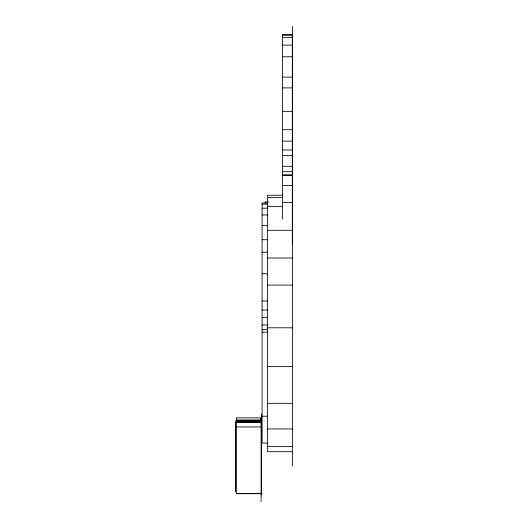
<?xml version="1.0" encoding="UTF-8"?>
<svg xmlns="http://www.w3.org/2000/svg" width="528" height="528" viewBox="0 0 528 528"><rect width="100%" height="100%" fill="white"/><g stroke="black" fill="none" stroke-linecap="round" stroke-linejoin="round"><path stroke-width="0.79" d="M282.579 35.257L292.321 35.257M282.579 37.343L292.321 37.343M282.579 45.118L292.321 45.118M282.579 56.76L292.321 56.76M282.579 77.147L292.321 77.147M282.579 87.899L292.321 87.899M282.579 111.349L292.321 111.349M282.579 129.716L292.321 129.716M282.579 141.154L292.321 141.154M282.579 149.965L292.321 149.965M282.579 155.569L292.321 155.569M282.579 166.287L292.321 166.287M282.579 171.699L292.321 171.699M282.579 174.821L292.321 174.821M282.579 175.369L292.321 175.369M282.579 185.427L292.321 185.427M282.797 195.241L267.564 195.241L267.564 451.691L292.42 451.691M267.564 197.426L282.797 197.426M268.297 201.96L265.082 201.96L265.082 202.877M282.579 202.455L292.321 202.455M267.835 202.99L262.099 202.99L262.099 443.065L267.835 443.065M262.099 204.131L267.835 204.131M267.564 206.455L282.797 206.455M262.099 208.197L267.835 208.197M262.099 214.969L267.835 214.969M262.099 225.614L267.835 225.614M267.564 230.281L292.42 230.281M262.099 239.699L267.835 239.699M262.099 252.226L267.835 252.226M267.564 258.027L292.42 258.027M262.099 273.748L267.835 273.748M267.564 285.074L292.42 285.074M262.099 301.019L267.835 301.019M262.099 310.028L267.835 310.028M262.099 317.381L267.835 317.381M262.099 324.958L267.835 324.958M267.564 327.809L292.42 327.809M262.099 329.545L267.835 329.545M262.099 332.112L267.835 332.112M267.564 366.584L292.42 366.584M267.564 403.319L292.42 403.319M262.099 416.222L267.835 416.222M261.4 417.872L236.551 417.872L236.551 421.344M236.551 419.978L261.4 419.978M235.778 420.664L260.634 420.664M260.436 421.516L235.58 421.516L235.58 491.634M261.103 422.11L236.254 422.11L236.254 493.687L261.103 493.687M236.254 422.393L261.103 422.393M236.254 426.954L261.103 426.954M267.564 428.954L292.42 428.954M267.564 446.431L292.42 446.431M236.254 493.574L261.103 493.574M292.42 26.4L292.42 466.066M292.321 244.424L292.321 34.399L282.579 34.399L282.579 218.915M261.4 414.018L261.4 494.954M261.103 419.212L261.103 501.6M260.634 418.427L260.634 422.512M260.436 418.526L260.436 421.813M235.706 422.288L235.706 491.832"/></g></svg>
